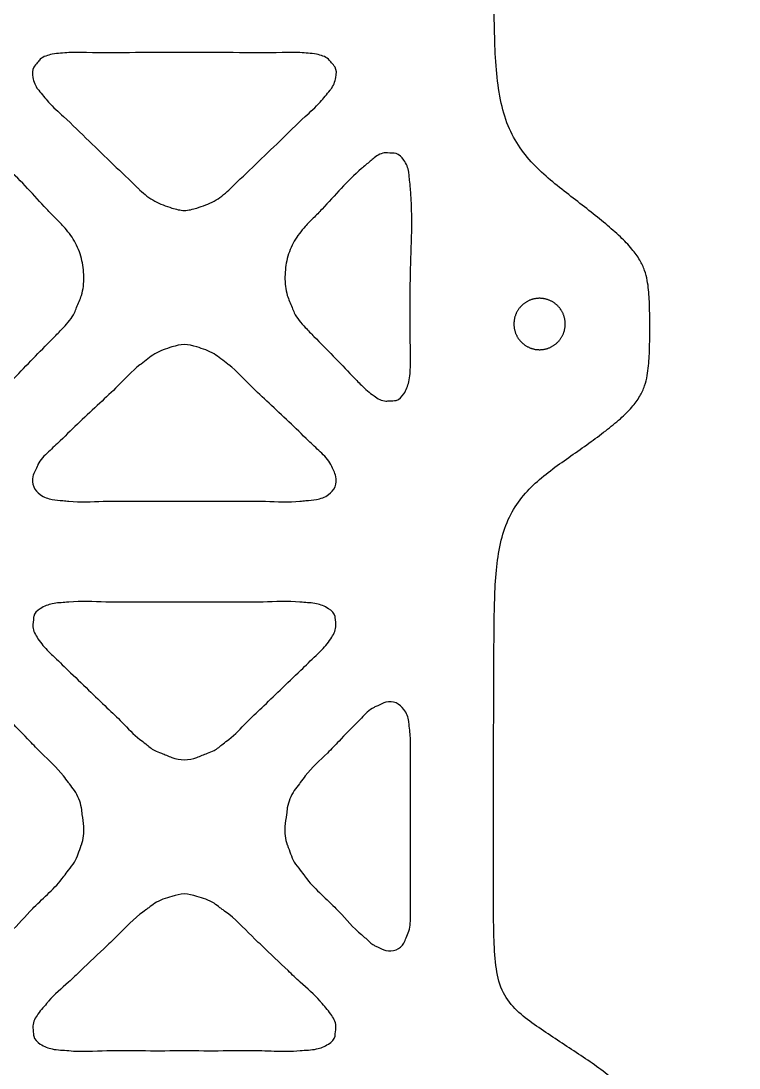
# Model space of a CAD drawing. Header units: millimetres. Extents: x -22 to 22, y -61 to 61.
# Drawn here: x -6.37 to 21.61, y -39.41 to 1.38 of the extents above; entities that cross this region are included whole.
import ezdxf

# ---------------------------------------------------------------- set-up
doc = ezdxf.new("R2010")
doc.units = ezdxf.units.MM
doc.layers.get('0').update_dxf_attribs({"linetype": 'CONTINUOUS'})

msp = doc.modelspace()

# ---------------------------------------------------------------- linework, layer by layer
for points, knots in [([(-12.402, 61.342), (-12.584, 61.345), (-12.857, 61.348), (-13.222, 61.353), (-13.495, 61.357), (-13.768, 61.359), (-14.043, 61.366), (-14.309, 61.358), (-14.828, 61.439), (-14.922, 60.496), (-15.384, 59.834), (-15.754, 59.021), (-16.145, 58.251), (-16.526, 57.476), (-16.883, 56.711), (-17.195, 55.96), (-17.44, 55.227), (-17.596, 54.512), (-17.68, 53.817), (-17.715, 53.137), (-17.725, 52.461), (-17.732, 51.784), (-17.737, 51.101), (-17.741, 50.411), (-17.743, 49.711), (-17.745, 49.002), (-17.747, 48.285), (-17.75, 47.561), (-17.756, 46.833), (-17.763, 46.112), (-17.801, 45.411), (-17.894, 44.752), (-18.075, 44.153), (-18.379, 43.643), (-18.766, 43.216), (-19.201, 42.844), (-19.656, 42.5), (-20.099, 42.16), (-20.513, 41.822), (-20.876, 41.483), (-21.17, 41.139), (-21.372, 40.782), (-21.492, 40.423), (-21.554, 40.064), (-21.583, 39.706), (-21.6, 39.347), (-21.608, 38.987), (-21.611, 38.624), (-21.611, 38.258), (-21.611, 37.89), (-21.608, 37.519), (-21.6, 37.147), (-21.583, 36.773), (-21.554, 36.397), (-21.492, 36.019), (-21.373, 35.64), (-21.172, 35.264), (-20.878, 34.903), (-20.514, 34.548), (-20.099, 34.194), (-19.655, 33.837), (-19.196, 33.473), (-18.755, 33.059), (-18.362, 32.553), (-18.059, 31.914), (-17.88, 31.138), (-17.78, 30.257), (-17.733, 29.297), (-17.711, 28.299), (-17.687, 27.298), (-17.624, 26.33), (-17.479, 25.429), (-17.21, 24.618), (-16.759, 23.945), (-16.184, 23.401), (-15.534, 22.941), (-14.844, 22.522), (-14.145, 22.104), (-13.457, 21.655), (-12.764, 21.111), (-12.259, 20.178), (-12.105, 18.903), (-12.053, 17.41), (-12.039, 15.791), (-12.041, 14.147), (-12.043, 12.514), (-12.044, 10.909), (-12.046, 9.338), (-12.048, 7.808), (-12.05, 6.321), (-12.053, 4.875), (-12.058, 3.467), (-12.067, 2.094), (-12.081, 0.766), (-12.14, -0.496), (-12.287, -1.66), (-12.569, -2.699), (-13.045, -3.573), (-13.656, -4.291), (-14.342, -4.901), (-15.057, -5.454), (-15.752, -5.991), (-16.399, -6.51), (-16.965, -7.004), (-17.421, -7.467), (-17.742, -7.909), (-17.938, -8.326), (-18.041, -8.72), (-18.087, -9.097), (-18.113, -9.464), (-18.127, -9.829), (-18.131, -10.194), (-18.131, -10.56), (-18.131, -10.929), (-18.127, -11.301), (-18.113, -11.676), (-18.086, -12.056), (-18.041, -12.446), (-17.94, -12.849), (-17.745, -13.27), (-17.424, -13.704), (-16.966, -14.145), (-16.4, -14.604), (-15.753, -15.079), (-15.058, -15.567), (-14.344, -16.066), (-13.66, -16.616), (-13.051, -17.262), (-12.572, -18.053), (-12.288, -18.997), (-12.14, -20.045), (-12.081, -21.172), (-12.067, -22.343), (-12.058, -23.532), (-12.053, -24.727), (-12.05, -25.924), (-12.048, -27.123), (-12.046, -28.321), (-12.044, -29.52), (-12.043, -30.719), (-12.041, -31.917), (-12.039, -33.108), (-12.055, -34.275), (-12.105, -35.37), (-12.302, -36.366), (-12.849, -37.121), (-13.542, -37.651), (-14.26, -38.145), (-14.993, -38.621), (-15.713, -39.093), (-16.388, -39.575), (-16.978, -40.08), (-17.449, -40.625), (-17.749, -41.236), (-17.901, -41.891), (-17.958, -42.59), (-17.969, -43.346), (-17.976, -44.172), (-17.979, -45.082), (-17.98, -46.092), (-17.98, -47.217), (-17.98, -48.461), (-17.979, -49.817), (-17.977, -51.267), (-17.971, -52.788), (-17.963, -54.332), (-17.923, -55.823), (-17.822, -57.161), (-17.643, -58.262), (-17.322, -59.085), (-16.867, -59.62), (-16.346, -59.925), (-15.812, -60.113), (-15.282, -60.29), (-14.753, -60.458), (-14.227, -60.62), (-13.704, -60.778), (-13.188, -60.935), (-12.677, -61.082), (-12.173, -61.211), (-11.677, -61.314), (-11.188, -61.381), (-10.705, -61.382), (-10.228, -61.28), (-9.77, -61.033), (-9.356, -60.631), (-8.967, -60.113), (-8.592, -59.501), (-8.227, -58.826), (-7.865, -58.115), (-7.495, -57.4), (-7.117, -56.718), (-6.593, -56.144), (-5.849, -55.909), (-5.063, -55.858), (-4.235, -55.838), (-3.392, -55.838), (-2.545, -55.838), (-1.697, -55.838), (-0.848, -55.838), (0, -55.838), (0.848, -55.838), (1.697, -55.838), (2.545, -55.838), (3.392, -55.838), (4.235, -55.838), (5.063, -55.858), (5.849, -55.909), (6.593, -56.144), (7.117, -56.718), (7.495, -57.4), (7.865, -58.115), (8.227, -58.826), (8.592, -59.501), (8.967, -60.113), (9.356, -60.631), (9.77, -61.033), (10.228, -61.28), (10.705, -61.382), (11.188, -61.381), (11.677, -61.314), (12.173, -61.211), (12.677, -61.082), (13.188, -60.935), (13.704, -60.778), (14.227, -60.62), (14.753, -60.458), (15.282, -60.29), (15.812, -60.113), (16.346, -59.925), (16.867, -59.62), (17.322, -59.085), (17.643, -58.262), (17.822, -57.161), (17.923, -55.823), (17.963, -54.332), (17.971, -52.788), (17.977, -51.267), (17.979, -49.817), (17.98, -48.461), (17.98, -47.217), (17.98, -46.092), (17.979, -45.082), (17.976, -44.172), (17.969, -43.346), (17.958, -42.59), (17.901, -41.891), (17.749, -41.236), (17.449, -40.625), (16.978, -40.08), (16.388, -39.575), (15.713, -39.093), (14.993, -38.621), (14.26, -38.145), (13.542, -37.651), (12.849, -37.121), (12.302, -36.366), (12.105, -35.37), (12.055, -34.275), (12.039, -33.108), (12.041, -31.917), (12.043, -30.719), (12.044, -29.52), (12.046, -28.321), (12.048, -27.123), (12.05, -25.924), (12.053, -24.727), (12.058, -23.532), (12.067, -22.343), (12.081, -21.172), (12.14, -20.045), (12.288, -18.997), (12.572, -18.053), (13.051, -17.262), (13.66, -16.616), (14.344, -16.066), (15.058, -15.567), (15.753, -15.079), (16.4, -14.604), (16.966, -14.145), (17.424, -13.704), (17.745, -13.27), (17.94, -12.849), (18.041, -12.446), (18.086, -12.056), (18.113, -11.676), (18.127, -11.301), (18.131, -10.929), (18.131, -10.56), (18.131, -10.194), (18.127, -9.829), (18.113, -9.464), (18.087, -9.097), (18.041, -8.72), (17.938, -8.326), (17.742, -7.909), (17.421, -7.467), (16.965, -7.004), (16.399, -6.51), (15.752, -5.991), (15.057, -5.454), (14.342, -4.901), (13.656, -4.291), (13.045, -3.573), (12.569, -2.699), (12.287, -1.66), (12.14, -0.496), (12.081, 0.766), (12.067, 2.094), (12.058, 3.467), (12.053, 4.875), (12.05, 6.321), (12.048, 7.808), (12.046, 9.338), (12.044, 10.909), (12.043, 12.514), (12.041, 14.147), (12.039, 15.791), (12.053, 17.41), (12.105, 18.903), (12.259, 20.178), (12.764, 21.111), (13.457, 21.655), (14.145, 22.104), (14.844, 22.522), (15.534, 22.941), (16.184, 23.401), (16.759, 23.945), (17.21, 24.618), (17.479, 25.429), (17.624, 26.33), (17.687, 27.298), (17.711, 28.299), (17.733, 29.297), (17.78, 30.257), (17.88, 31.138), (18.059, 31.914), (18.362, 32.553), (18.755, 33.059), (19.196, 33.473), (19.655, 33.837), (20.099, 34.194), (20.514, 34.548), (20.878, 34.903), (21.172, 35.264), (21.373, 35.64), (21.492, 36.019), (21.554, 36.397), (21.583, 36.773), (21.6, 37.147), (21.608, 37.519), (21.611, 37.89), (21.611, 38.258), (21.611, 38.624), (21.608, 38.987), (21.6, 39.347), (21.583, 39.706), (21.554, 40.064), (21.492, 40.423), (21.372, 40.782), (21.17, 41.139), (20.876, 41.483), (20.513, 41.822), (20.099, 42.16), (19.656, 42.5), (19.201, 42.844), (18.766, 43.216), (18.379, 43.643), (18.075, 44.153), (17.894, 44.752), (17.801, 45.411), (17.763, 46.112), (17.756, 46.833), (17.75, 47.561), (17.747, 48.285), (17.745, 49.002), (17.743, 49.711), (17.741, 50.411), (17.737, 51.101), (17.732, 51.784), (17.725, 52.461), (17.715, 53.137), (17.68, 53.817), (17.596, 54.512), (17.44, 55.227), (17.195, 55.96), (16.883, 56.711), (16.526, 57.476), (16.145, 58.251), (15.754, 59.021), (15.384, 59.834), (14.922, 60.496), (14.828, 61.439), (14.309, 61.358), (14.043, 61.366), (13.768, 61.359), (13.495, 61.357), (13.222, 61.353), (12.857, 61.348), (12.584, 61.345), (12.402, 61.342)], [0, 0, 0, 0, 0.054648, 0.081972, 0.109296, 0.13662, 0.163943, 0.191267, 0.218591, 0.305941, 0.393248, 0.480466, 0.567554, 0.654207, 0.739103, 0.820778, 0.898036, 0.970571, 1.039937, 1.107688, 1.174976, 1.242602, 1.310837, 1.379837, 1.449753, 1.52068, 1.59248, 1.664955, 1.737909, 1.81077, 1.881548, 1.948287, 2.010017, 2.067929, 2.124861, 2.182083, 2.239398, 2.295803, 2.349754, 2.399753, 2.444711, 2.484746, 2.521906, 2.557924, 2.593707, 2.629583, 2.665637, 2.70192, 2.738468, 2.775296, 2.812369, 2.849641, 2.887081, 2.924686, 2.962648, 3.001709, 3.043412, 3.089707, 3.140817, 3.195775, 3.253186, 3.311766, 3.371578, 3.4341, 3.502787, 3.581999, 3.671627, 3.768843, 3.87002, 3.9713, 4.069139, 4.16068, 4.244641, 4.323211, 4.401152, 4.480708, 4.561744, 4.643228, 4.725061, 4.80856, 4.904514, 5.033867, 5.189618, 5.353676, 5.519176, 5.682868, 5.843628, 6.000875, 6.15402, 6.302652, 6.447063, 6.587718, 6.725084, 6.858916, 6.986226, 7.103901, 7.210278, 7.307196, 7.399919, 7.49145, 7.582242, 7.671071, 7.75506, 7.831081, 7.896301, 7.949569, 7.994132, 8.03373, 8.071102, 8.107799, 8.144261, 8.180691, 8.217259, 8.254103, 8.291274, 8.328829, 8.366848, 8.405595, 8.446234, 8.49111, 8.543719, 8.607322, 8.681069, 8.76236, 8.84823, 8.935829, 9.02351, 9.111111, 9.201005, 9.298119, 9.404415, 9.518239, 9.636366, 9.755575, 9.875111, 9.994865, 10.114729, 10.234611, 10.354493, 10.474375, 10.594257, 10.713837, 10.831629, 10.944245, 11.043389, 11.130465, 11.216854, 11.304261, 11.39196, 11.478936, 11.56265, 11.640633, 11.711568, 11.777113, 11.842625, 11.912026, 11.987246, 12.069359, 12.159847, 12.260341, 12.372475, 12.497292, 12.633478, 12.77913, 12.93235, 13.089784, 13.242322, 13.379658, 13.492292, 13.576084, 13.641145, 13.6988, 13.754952, 13.810805, 13.866327, 13.921448, 13.976092, 14.030142, 14.083334, 14.135404, 14.186165, 14.235448, 14.283138, 14.330359, 14.380219, 14.437006, 14.502081, 14.574379, 14.651903, 14.732368, 14.813806, 14.893382, 14.966659, 15.039913, 15.120042, 15.203471, 15.288094, 15.37292, 15.457746, 15.542573, 15.627399, 15.712225, 15.797052, 15.881878, 15.966704, 16.051327, 16.134756, 16.214885, 16.288139, 16.361416, 16.440991, 16.52243, 16.602894, 16.680418, 16.752716, 16.817791, 16.874578, 16.924438, 16.971659, 17.019349, 17.068632, 17.119393, 17.171463, 17.224656, 17.278705, 17.33335, 17.38847, 17.443992, 17.499845, 17.555998, 17.613652, 17.678713, 17.762506, 17.875139, 18.012475, 18.165014, 18.322446, 18.475667, 18.621319, 18.757505, 18.882322, 18.994456, 19.09495, 19.185438, 19.26755, 19.342771, 19.412172, 19.477684, 19.543229, 19.614162, 19.692146, 19.77586, 19.862837, 19.950536, 20.037943, 20.124331, 20.211408, 20.310552, 20.423166, 20.54096, 20.66054, 20.780421, 20.900304, 21.020186, 21.140068, 21.259932, 21.379685, 21.499221, 21.61843, 21.736558, 21.850382, 21.956677, 22.053791, 22.143685, 22.231287, 22.318967, 22.406566, 22.492437, 22.573728, 22.647474, 22.711077, 22.763686, 22.808562, 22.849201, 22.887948, 22.925968, 22.963522, 23.000694, 23.037537, 23.074106, 23.110535, 23.146997, 23.183693, 23.221066, 23.260664, 23.305228, 23.358496, 23.423716, 23.499736, 23.583726, 23.672555, 23.763347, 23.854878, 23.9476, 24.044518, 24.150895, 24.26857, 24.395881, 24.529712, 24.667079, 24.807734, 24.952145, 25.100777, 25.253922, 25.411168, 25.571929, 25.735621, 25.901121, 26.065179, 26.220929, 26.350282, 26.446237, 26.529735, 26.611569, 26.693053, 26.774089, 26.853645, 26.931585, 27.010156, 27.094116, 27.185658, 27.283497, 27.384777, 27.485953, 27.58317, 27.672797, 27.752009, 27.820697, 27.883219, 27.943031, 28.001611, 28.059022, 28.113979, 28.165089, 28.211385, 28.253088, 28.292148, 28.33011, 28.367715, 28.405156, 28.442427, 28.4795, 28.516329, 28.552876, 28.589159, 28.625214, 28.661089, 28.696873, 28.73289, 28.770051, 28.810086, 28.855043, 28.905043, 28.958993, 29.015399, 29.072714, 29.129935, 29.186868, 29.24478, 29.30651, 29.373249, 29.444026, 29.516888, 29.589842, 29.662316, 29.734116, 29.805043, 29.87496, 29.943959, 30.012195, 30.07982, 30.147109, 30.214859, 30.284226, 30.356761, 30.434018, 30.515694, 30.60059, 30.687242, 30.774331, 30.861549, 30.948855, 31.036205, 31.063529, 31.090853, 31.118177, 31.145501, 31.172825, 31.200149, 31.254797, 31.254797, 31.254797, 31.254797]), ([(-5.902, -0.821), (-5.928, -0.683), (-5.936, -0.534), (-5.871, -0.423), (-5.836, -0.361), (-5.778, -0.311), (-5.729, -0.254), (-5.689, -0.208), (-5.655, -0.158), (-5.613, -0.117), (-5.496, -0.001), (-5.319, 0.044), (-5.147, 0.076), (-4.927, 0.116), (-4.717, 0.134), (-4.503, 0.141), (-4.277, 0.149), (-4.046, 0.144), (-3.816, 0.141), (-3.177, 0.133), (-2.541, 0.139), (-1.904, 0.141), (-1.27, 0.143), (-0.635, 0.141), (0, 0.141), (0.635, 0.141), (1.27, 0.143), (1.904, 0.141), (2.541, 0.139), (3.177, 0.133), (3.816, 0.141), (4.046, 0.144), (4.277, 0.149), (4.503, 0.141), (4.717, 0.134), (4.927, 0.116), (5.147, 0.076), (5.319, 0.044), (5.496, -0.001), (5.613, -0.117), (5.655, -0.158), (5.689, -0.208), (5.729, -0.254), (5.778, -0.311), (5.836, -0.361), (5.871, -0.423), (5.936, -0.534), (5.928, -0.683), (5.902, -0.821), (5.87, -0.996), (5.809, -1.155), (5.705, -1.286), (5.695, -1.298), (5.685, -1.309), (5.675, -1.321), (5.546, -1.475), (5.425, -1.635), (5.292, -1.784), (5.111, -1.985), (4.906, -2.164), (4.706, -2.348), (4.367, -2.659), (4.042, -2.983), (3.714, -3.304), (3.089, -3.913), (2.452, -4.512), (1.827, -5.12), (1.796, -5.15), (1.765, -5.181), (1.733, -5.21), (1.559, -5.375), (1.366, -5.524), (1.157, -5.64), (0.946, -5.757), (0.719, -5.839), (0.485, -5.91), (0.326, -5.959), (0.163, -6.003), (0, -6.003), (-0.163, -6.003), (-0.326, -5.959), (-0.485, -5.91), (-0.719, -5.839), (-0.946, -5.757), (-1.157, -5.64), (-1.366, -5.524), (-1.559, -5.375), (-1.733, -5.21), (-1.765, -5.181), (-1.796, -5.15), (-1.827, -5.12), (-2.452, -4.512), (-3.089, -3.913), (-3.714, -3.304), (-4.042, -2.983), (-4.367, -2.659), (-4.706, -2.348), (-4.906, -2.164), (-5.111, -1.985), (-5.292, -1.784), (-5.425, -1.635), (-5.546, -1.475), (-5.675, -1.321), (-5.685, -1.309), (-5.695, -1.298), (-5.705, -1.286), (-5.809, -1.155), (-5.87, -0.996), (-5.902, -0.821)], [0, 0, 0, 0, 0.039998, 0.039998, 0.039998, 0.062014, 0.062014, 0.062014, 0.079995, 0.079995, 0.079995, 0.130461, 0.130461, 0.130461, 0.195169, 0.195169, 0.195169, 0.263844, 0.263844, 0.263844, 0.455066, 0.455066, 0.455066, 0.645487, 0.645487, 0.645487, 0.835908, 0.835908, 0.835908, 1.02713, 1.02713, 1.02713, 1.095805, 1.095805, 1.095805, 1.160514, 1.160514, 1.160514, 1.210979, 1.210979, 1.210979, 1.22896, 1.22896, 1.22896, 1.250976, 1.250976, 1.250976, 1.290974, 1.290974, 1.290974, 1.341438, 1.341438, 1.341438, 1.346048, 1.346048, 1.346048, 1.406148, 1.406148, 1.406148, 1.487416, 1.487416, 1.487416, 1.625216, 1.625216, 1.625216, 1.887113, 1.887113, 1.887113, 1.900133, 1.900133, 1.900133, 1.972055, 1.972055, 1.972055, 2.044442, 2.044442, 2.044442, 2.09382, 2.09382, 2.09382, 2.143198, 2.143198, 2.143198, 2.215586, 2.215586, 2.215586, 2.287508, 2.287508, 2.287508, 2.300527, 2.300527, 2.300527, 2.562425, 2.562425, 2.562425, 2.700224, 2.700224, 2.700224, 2.781493, 2.781493, 2.781493, 2.841593, 2.841593, 2.841593, 2.846203, 2.846203, 2.846203, 2.896666, 2.896666, 2.896666, 2.896666]), ([(-8.808, -5.153), (-8.793, -4.969), (-8.764, -4.756), (-8.733, -4.373), (-8.6, -4.064), (-8.285, -3.738), (-8.004, -3.776), (-7.706, -3.742), (-7.463, -3.892), (-7.179, -4.142), (-6.436, -4.74), (-5.762, -5.548), (-5.033, -6.297), (-4.641, -6.685), (-4.251, -7.186), (-3.98, -7.868), (-3.893, -8.592), (-3.953, -9.255), (-4.169, -9.691), (-4.33, -10.146), (-4.656, -10.513), (-5.436, -11.304), (-6.168, -12.049), (-6.924, -12.854), (-7.332, -13.205), (-7.732, -13.457), (-8.031, -13.409), (-8.307, -13.435), (-8.604, -13.124), (-8.779, -12.641), (-8.811, -12.142), (-8.789, -9.636), (-8.825, -7.335), (-8.808, -5.153)], [0, 0, 0, 0, 0.055309, 0.064663, 0.114965, 0.154673, 0.188011, 0.194383, 0.244683, 0.263856, 0.309345, 0.529211, 0.578357, 0.622884, 0.694805, 0.767194, 0.839846, 0.9125, 0.962453, 0.984887, 1.056811, 1.105537, 1.319763, 1.370349, 1.435012, 1.485312, 1.499948, 1.525022, 1.564731, 1.615033, 1.679696, 1.71257, 2.368101, 2.368101, 2.368101, 2.368101]), ([(3.919, -8.595), (3.922, -8.351), (3.951, -8.109), (4.011, -7.874), (4.07, -7.64), (4.161, -7.412), (4.281, -7.203), (4.4, -6.994), (4.549, -6.803), (4.711, -6.626), (4.811, -6.516), (4.916, -6.412), (5.021, -6.307), (5.136, -6.19), (5.251, -6.073), (5.363, -5.954), (5.868, -5.422), (6.339, -4.857), (6.895, -4.377), (7.01, -4.278), (7.129, -4.182), (7.243, -4.084), (7.292, -4.043), (7.339, -4.001), (7.39, -3.961), (7.525, -3.854), (7.685, -3.755), (7.852, -3.76), (7.873, -3.761), (7.894, -3.763), (7.915, -3.765), (8.027, -3.773), (8.145, -3.757), (8.248, -3.789), (8.37, -3.826), (8.471, -3.931), (8.552, -4.044), (8.653, -4.187), (8.72, -4.344), (8.743, -4.509), (8.747, -4.54), (8.749, -4.571), (8.752, -4.603), (8.759, -4.675), (8.766, -4.748), (8.774, -4.821), (8.786, -4.931), (8.798, -5.042), (8.808, -5.153), (8.908, -6.261), (8.835, -7.376), (8.808, -8.491), (8.782, -9.565), (8.798, -10.637), (8.808, -11.708), (8.809, -11.818), (8.81, -11.927), (8.808, -12.037), (8.804, -12.253), (8.79, -12.471), (8.743, -12.68), (8.706, -12.843), (8.649, -13), (8.552, -13.145), (8.474, -13.26), (8.372, -13.368), (8.248, -13.401), (8.169, -13.422), (8.082, -13.414), (7.997, -13.419), (7.948, -13.422), (7.899, -13.43), (7.852, -13.429), (7.687, -13.428), (7.532, -13.33), (7.39, -13.229), (7.208, -13.098), (7.049, -12.961), (6.895, -12.813), (6.775, -12.696), (6.659, -12.573), (6.543, -12.45), (6.05, -11.929), (5.549, -11.42), (5.05, -10.913), (4.937, -10.798), (4.823, -10.683), (4.711, -10.564), (4.545, -10.388), (4.381, -10.204), (4.281, -9.987), (4.25, -9.919), (4.225, -9.849), (4.197, -9.779), (4.136, -9.624), (4.061, -9.474), (4.011, -9.315), (3.937, -9.086), (3.915, -8.839), (3.919, -8.595)], [0, 0, 0, 0, 0.072653, 0.072653, 0.072653, 0.145041, 0.145041, 0.145041, 0.216962, 0.216962, 0.216962, 0.26149, 0.26149, 0.26149, 0.310636, 0.310636, 0.310636, 0.530501, 0.530501, 0.530501, 0.57599, 0.57599, 0.57599, 0.595164, 0.595164, 0.595164, 0.645463, 0.645463, 0.645463, 0.651835, 0.651835, 0.651835, 0.685173, 0.685173, 0.685173, 0.724882, 0.724882, 0.724882, 0.775183, 0.775183, 0.775183, 0.784538, 0.784538, 0.784538, 0.80648, 0.80648, 0.80648, 0.839846, 0.839846, 0.839846, 1.173638, 1.173638, 1.173638, 1.495378, 1.495378, 1.495378, 1.528251, 1.528251, 1.528251, 1.592914, 1.592914, 1.592914, 1.643216, 1.643216, 1.643216, 1.682925, 1.682925, 1.682925, 1.707999, 1.707999, 1.707999, 1.722635, 1.722635, 1.722635, 1.772935, 1.772935, 1.772935, 1.837598, 1.837598, 1.837598, 1.888184, 1.888184, 1.888184, 2.10241, 2.10241, 2.10241, 2.151136, 2.151136, 2.151136, 2.22306, 2.22306, 2.22306, 2.245493, 2.245493, 2.245493, 2.295447, 2.295447, 2.295447, 2.368101, 2.368101, 2.368101, 2.368101]), ([(12.839, -10.407), (12.839, -10.39), (12.84, -10.374), (12.841, -10.358), (12.842, -10.348), (12.843, -10.338), (12.844, -10.329), (12.844, -10.322), (12.845, -10.315), (12.846, -10.309), (12.848, -10.292), (12.85, -10.276), (12.853, -10.26), (12.855, -10.244), (12.858, -10.228), (12.862, -10.212), (12.866, -10.196), (12.869, -10.18), (12.874, -10.164), (12.878, -10.148), (12.883, -10.133), (12.888, -10.117), (12.893, -10.102), (12.898, -10.086), (12.904, -10.071), (12.91, -10.056), (12.916, -10.04), (12.923, -10.025), (12.929, -10.011), (12.936, -9.996), (12.944, -9.981), (12.951, -9.966), (12.959, -9.952), (12.967, -9.938), (12.975, -9.923), (12.983, -9.909), (12.992, -9.895), (13, -9.882), (13.009, -9.868), (13.019, -9.855), (13.028, -9.841), (13.038, -9.828), (13.048, -9.815), (13.058, -9.802), (13.068, -9.789), (13.079, -9.777), (13.09, -9.764), (13.1, -9.752), (13.112, -9.74), (13.123, -9.728), (13.135, -9.717), (13.146, -9.706), (13.158, -9.694), (13.17, -9.683), (13.183, -9.672), (13.195, -9.662), (13.208, -9.651), (13.22, -9.641), (13.233, -9.631), (13.246, -9.621), (13.26, -9.612), (13.273, -9.602), (13.287, -9.593), (13.3, -9.584), (13.314, -9.575), (13.328, -9.567), (13.342, -9.559), (13.357, -9.551), (13.371, -9.543), (13.386, -9.536), (13.4, -9.528), (13.415, -9.521), (13.43, -9.514), (13.445, -9.508), (13.46, -9.501), (13.475, -9.495), (13.491, -9.49), (13.506, -9.484), (13.521, -9.479), (13.537, -9.474), (13.553, -9.469), (13.568, -9.464), (13.584, -9.46), (13.6, -9.456), (13.616, -9.452), (13.632, -9.449), (13.648, -9.445), (13.664, -9.442), (13.68, -9.44), (13.696, -9.437), (13.713, -9.435), (13.729, -9.433), (13.745, -9.431), (13.761, -9.43), (13.778, -9.429), (13.794, -9.428), (13.81, -9.427), (13.827, -9.427), (13.843, -9.427), (13.86, -9.427), (13.876, -9.428), (13.892, -9.428), (13.909, -9.429), (13.925, -9.431), (13.941, -9.432), (13.957, -9.434), (13.961, -9.435), (13.965, -9.435), (13.969, -9.436), (13.981, -9.438), (13.994, -9.439), (14.006, -9.441), (14.022, -9.444), (14.038, -9.447), (14.054, -9.451), (14.07, -9.454), (14.086, -9.458), (14.102, -9.462), (14.118, -9.467), (14.133, -9.471), (14.149, -9.476), (14.165, -9.481), (14.18, -9.487), (14.195, -9.493), (14.211, -9.499), (14.226, -9.505), (14.241, -9.511), (14.256, -9.518), (14.271, -9.525), (14.285, -9.532), (14.3, -9.539), (14.314, -9.547), (14.329, -9.555), (14.343, -9.563), (14.357, -9.572), (14.371, -9.58), (14.385, -9.589), (14.398, -9.598), (14.412, -9.607), (14.425, -9.617), (14.438, -9.626), (14.451, -9.636), (14.464, -9.646), (14.477, -9.657), (14.489, -9.667), (14.502, -9.678), (14.514, -9.689), (14.526, -9.7), (14.538, -9.712), (14.549, -9.723), (14.561, -9.735), (14.572, -9.747), (14.583, -9.759), (14.594, -9.771), (14.605, -9.783), (14.615, -9.796), (14.625, -9.809), (14.635, -9.822), (14.645, -9.835), (14.654, -9.848), (14.658, -9.854), (14.662, -9.859), (14.665, -9.864), (14.668, -9.868), (14.67, -9.871), (14.672, -9.874), (14.675, -9.879), (14.679, -9.884), (14.682, -9.889), (14.691, -9.903), (14.699, -9.917), (14.707, -9.931), (14.715, -9.945), (14.723, -9.96), (14.731, -9.974), (14.738, -9.989), (14.745, -10.004), (14.752, -10.019), (14.758, -10.033), (14.765, -10.049), (14.771, -10.064), (14.777, -10.079), (14.782, -10.094), (14.787, -10.11), (14.793, -10.125), (14.797, -10.141), (14.802, -10.157), (14.806, -10.173), (14.81, -10.189), (14.814, -10.204), (14.818, -10.22), (14.821, -10.236), (14.824, -10.253), (14.827, -10.269), (14.829, -10.285), (14.831, -10.301), (14.833, -10.317), (14.835, -10.334), (14.836, -10.35), (14.837, -10.366), (14.838, -10.383), (14.839, -10.399), (14.839, -10.415), (14.839, -10.432), (14.839, -10.448), (14.839, -10.464), (14.838, -10.481), (14.837, -10.497), (14.836, -10.513), (14.834, -10.53), (14.832, -10.546), (14.83, -10.562), (14.828, -10.578), (14.825, -10.595), (14.822, -10.611), (14.819, -10.627), (14.816, -10.643), (14.812, -10.659), (14.808, -10.675), (14.804, -10.69), (14.8, -10.706), (14.795, -10.722), (14.79, -10.738), (14.785, -10.753), (14.779, -10.769), (14.773, -10.784), (14.768, -10.799), (14.761, -10.814), (14.755, -10.829), (14.748, -10.844), (14.741, -10.859), (14.734, -10.874), (14.727, -10.888), (14.719, -10.903), (14.711, -10.917), (14.703, -10.931), (14.695, -10.945), (14.686, -10.959), (14.677, -10.973), (14.668, -10.987), (14.659, -11), (14.65, -11.014), (14.64, -11.027), (14.63, -11.04), (14.62, -11.053), (14.609, -11.065), (14.599, -11.078), (14.588, -11.09), (14.577, -11.102), (14.566, -11.114), (14.555, -11.126), (14.543, -11.138), (14.531, -11.149), (14.52, -11.161), (14.507, -11.172), (14.495, -11.182), (14.483, -11.193), (14.47, -11.203), (14.457, -11.214), (14.444, -11.224), (14.431, -11.234), (14.418, -11.243), (14.404, -11.252), (14.391, -11.262), (14.377, -11.27), (14.363, -11.279), (14.349, -11.288), (14.335, -11.296), (14.321, -11.304), (14.307, -11.312), (14.292, -11.319), (14.277, -11.327), (14.263, -11.334), (14.248, -11.34), (14.233, -11.347), (14.218, -11.353), (14.202, -11.359), (14.187, -11.365), (14.172, -11.371), (14.156, -11.376), (14.141, -11.381), (14.125, -11.386), (14.109, -11.39), (14.094, -11.395), (14.078, -11.399), (14.062, -11.403), (14.046, -11.406), (14.03, -11.409), (14.014, -11.412), (13.997, -11.415), (13.981, -11.418), (13.965, -11.42), (13.949, -11.422), (13.933, -11.423), (13.916, -11.425), (13.9, -11.426), (13.884, -11.427), (13.867, -11.427), (13.851, -11.428), (13.834, -11.428), (13.818, -11.427), (13.802, -11.427), (13.785, -11.427), (13.769, -11.425), (13.756, -11.424), (13.742, -11.423), (13.729, -11.421), (13.71, -11.42), (13.691, -11.417), (13.672, -11.414), (13.655, -11.411), (13.639, -11.408), (13.623, -11.404), (13.607, -11.401), (13.592, -11.397), (13.576, -11.392), (13.56, -11.388), (13.544, -11.383), (13.529, -11.378), (13.513, -11.373), (13.498, -11.368), (13.482, -11.362), (13.467, -11.356), (13.452, -11.35), (13.437, -11.343), (13.422, -11.337), (13.407, -11.33), (13.392, -11.323), (13.378, -11.315), (13.363, -11.308), (13.349, -11.3), (13.335, -11.292), (13.321, -11.283), (13.307, -11.275), (13.293, -11.266), (13.279, -11.257), (13.266, -11.247), (13.253, -11.238), (13.239, -11.228), (13.226, -11.218), (13.213, -11.208), (13.201, -11.198), (13.188, -11.187), (13.176, -11.177), (13.164, -11.166), (13.152, -11.154), (13.14, -11.143), (13.128, -11.132), (13.117, -11.12), (13.106, -11.108), (13.095, -11.096), (13.084, -11.084), (13.073, -11.071), (13.063, -11.059), (13.053, -11.046), (13.042, -11.033), (13.033, -11.02), (13.023, -11.006), (13.014, -10.993), (13.005, -10.98), (12.996, -10.966), (12.987, -10.952), (12.978, -10.938), (12.97, -10.924), (12.962, -10.91), (12.954, -10.895), (12.947, -10.881), (12.94, -10.866), (12.933, -10.851), (12.926, -10.836), (12.919, -10.821), (12.913, -10.806), (12.907, -10.791), (12.901, -10.776), (12.895, -10.76), (12.89, -10.745), (12.885, -10.729), (12.88, -10.714), (12.876, -10.698), (12.871, -10.682), (12.867, -10.666), (12.864, -10.65), (12.86, -10.634), (12.857, -10.618), (12.854, -10.602), (12.851, -10.586), (12.848, -10.57), (12.847, -10.554), (12.846, -10.55), (12.846, -10.546), (12.845, -10.542), (12.844, -10.53), (12.843, -10.517), (12.842, -10.505), (12.84, -10.488), (12.839, -10.472), (12.839, -10.456), (12.839, -10.439), (12.838, -10.423), (12.839, -10.407)], [0, 0, 0, 0, 0.0049091, 0.0049091, 0.0049091, 0.007825, 0.007825, 0.007825, 0.0098192, 0.0098192, 0.0098192, 0.0147287, 0.0147287, 0.0147287, 0.0196382, 0.0196382, 0.0196382, 0.0245484, 0.0245484, 0.0245484, 0.0294579, 0.0294579, 0.0294579, 0.0343674, 0.0343674, 0.0343674, 0.0392773, 0.0392773, 0.0392773, 0.0441878, 0.0441878, 0.0441878, 0.049097, 0.049097, 0.049097, 0.0540071, 0.0540071, 0.0540071, 0.0589166, 0.0589166, 0.0589166, 0.0638261, 0.0638261, 0.0638261, 0.0687369, 0.0687369, 0.0687369, 0.0736458, 0.0736458, 0.0736458, 0.0785557, 0.0785557, 0.0785557, 0.0834654, 0.0834654, 0.0834654, 0.0883755, 0.0883755, 0.0883755, 0.0932852, 0.0932852, 0.0932852, 0.098195, 0.098195, 0.098195, 0.1031048, 0.1031048, 0.1031048, 0.1080147, 0.1080147, 0.1080147, 0.1129243, 0.1129243, 0.1129243, 0.1178342, 0.1178342, 0.1178342, 0.1227441, 0.1227441, 0.1227441, 0.1276538, 0.1276538, 0.1276538, 0.1325636, 0.1325636, 0.1325636, 0.1374733, 0.1374733, 0.1374733, 0.142383, 0.142383, 0.142383, 0.1472929, 0.1472929, 0.1472929, 0.1522026, 0.1522026, 0.1522026, 0.1571125, 0.1571125, 0.1571125, 0.1620222, 0.1620222, 0.1620222, 0.1669319, 0.1669319, 0.1669319, 0.1680569, 0.1680569, 0.1680569, 0.1718418, 0.1718418, 0.1718418, 0.1767516, 0.1767516, 0.1767516, 0.1816613, 0.1816613, 0.1816613, 0.1865711, 0.1865711, 0.1865711, 0.1914809, 0.1914809, 0.1914809, 0.1963908, 0.1963908, 0.1963908, 0.2013004, 0.2013004, 0.2013004, 0.2062104, 0.2062104, 0.2062104, 0.2111203, 0.2111203, 0.2111203, 0.2160302, 0.2160302, 0.2160302, 0.2209399, 0.2209399, 0.2209399, 0.2258497, 0.2258497, 0.2258497, 0.2307591, 0.2307591, 0.2307591, 0.2356694, 0.2356694, 0.2356694, 0.2405787, 0.2405787, 0.2405787, 0.2454884, 0.2454884, 0.2454884, 0.2503987, 0.2503987, 0.2503987, 0.2523334, 0.2523334, 0.2523334, 0.2535441, 0.2535441, 0.2535441, 0.2553078, 0.2553078, 0.2553078, 0.2602176, 0.2602176, 0.2602176, 0.2651275, 0.2651275, 0.2651275, 0.270038, 0.270038, 0.270038, 0.2749476, 0.2749476, 0.2749476, 0.2798568, 0.2798568, 0.2798568, 0.2847666, 0.2847666, 0.2847666, 0.2896761, 0.2896761, 0.2896761, 0.2945866, 0.2945866, 0.2945866, 0.2994957, 0.2994957, 0.2994957, 0.3044063, 0.3044063, 0.3044063, 0.3093157, 0.3093157, 0.3093157, 0.3142253, 0.3142253, 0.3142253, 0.3191353, 0.3191353, 0.3191353, 0.3240445, 0.3240445, 0.3240445, 0.3289548, 0.3289548, 0.3289548, 0.3338644, 0.3338644, 0.3338644, 0.3387745, 0.3387745, 0.3387745, 0.343684, 0.343684, 0.343684, 0.3485937, 0.3485937, 0.3485937, 0.3535035, 0.3535035, 0.3535035, 0.3584133, 0.3584133, 0.3584133, 0.3633232, 0.3633232, 0.3633232, 0.3682332, 0.3682332, 0.3682332, 0.3731427, 0.3731427, 0.3731427, 0.3780523, 0.3780523, 0.3780523, 0.382962, 0.382962, 0.382962, 0.387872, 0.387872, 0.387872, 0.3927817, 0.3927817, 0.3927817, 0.3976915, 0.3976915, 0.3976915, 0.4026012, 0.4026012, 0.4026012, 0.4075112, 0.4075112, 0.4075112, 0.4124207, 0.4124207, 0.4124207, 0.4173309, 0.4173309, 0.4173309, 0.4222403, 0.4222403, 0.4222403, 0.4271503, 0.4271503, 0.4271503, 0.4320599, 0.4320599, 0.4320599, 0.4369698, 0.4369698, 0.4369698, 0.4418795, 0.4418795, 0.4418795, 0.4467895, 0.4467895, 0.4467895, 0.4516991, 0.4516991, 0.4516991, 0.4566089, 0.4566089, 0.4566089, 0.4615186, 0.4615186, 0.4615186, 0.4664285, 0.4664285, 0.4664285, 0.4713384, 0.4713384, 0.4713384, 0.4762483, 0.4762483, 0.4762483, 0.4802584, 0.4802584, 0.4802584, 0.4860677, 0.4860677, 0.4860677, 0.4909772, 0.4909772, 0.4909772, 0.4958872, 0.4958872, 0.4958872, 0.500797, 0.500797, 0.500797, 0.5057066, 0.5057066, 0.5057066, 0.5106163, 0.5106163, 0.5106163, 0.5155262, 0.5155262, 0.5155262, 0.5204357, 0.5204357, 0.5204357, 0.5253458, 0.5253458, 0.5253458, 0.5302557, 0.5302557, 0.5302557, 0.5351654, 0.5351654, 0.5351654, 0.5400752, 0.5400752, 0.5400752, 0.5449851, 0.5449851, 0.5449851, 0.5498949, 0.5498949, 0.5498949, 0.5548048, 0.5548048, 0.5548048, 0.5597147, 0.5597147, 0.5597147, 0.5646241, 0.5646241, 0.5646241, 0.569534, 0.569534, 0.569534, 0.574443, 0.574443, 0.574443, 0.579353, 0.579353, 0.579353, 0.5842633, 0.5842633, 0.5842633, 0.5891731, 0.5891731, 0.5891731, 0.5940823, 0.5940823, 0.5940823, 0.5989921, 0.5989921, 0.5989921, 0.6039029, 0.6039029, 0.6039029, 0.6088121, 0.6088121, 0.6088121, 0.6137219, 0.6137219, 0.6137219, 0.6148914, 0.6148914, 0.6148914, 0.6186316, 0.6186316, 0.6186316, 0.6235412, 0.6235412, 0.6235412, 0.6284516, 0.6284516, 0.6284516, 0.6284516]), ([(-5.902, -16.368), (-5.867, -16.212), (-5.777, -16.074), (-5.714, -15.927), (-5.711, -15.919), (-5.708, -15.912), (-5.705, -15.904), (-5.619, -15.706), (-5.452, -15.555), (-5.292, -15.406), (-5.136, -15.261), (-4.987, -15.117), (-4.837, -14.973), (-4.33, -14.486), (-3.817, -13.993), (-3.298, -13.51), (-3.061, -13.289), (-2.823, -13.071), (-2.595, -12.841), (-2.315, -12.559), (-2.05, -12.26), (-1.733, -12.022), (-1.718, -12.011), (-1.703, -11.999), (-1.688, -11.988), (-1.511, -11.856), (-1.345, -11.705), (-1.157, -11.592), (-0.951, -11.469), (-0.72, -11.392), (-0.485, -11.322), (-0.325, -11.274), (-0.162, -11.23), (0, -11.23), (0.162, -11.23), (0.325, -11.274), (0.485, -11.322), (0.72, -11.392), (0.951, -11.469), (1.157, -11.592), (1.345, -11.705), (1.511, -11.856), (1.688, -11.988), (1.703, -11.999), (1.718, -12.011), (1.733, -12.022), (2.05, -12.26), (2.315, -12.559), (2.595, -12.841), (2.823, -13.071), (3.061, -13.289), (3.298, -13.51), (3.817, -13.993), (4.33, -14.486), (4.837, -14.973), (4.987, -15.117), (5.136, -15.261), (5.292, -15.406), (5.452, -15.555), (5.619, -15.706), (5.705, -15.904), (5.708, -15.912), (5.711, -15.919), (5.714, -15.927), (5.777, -16.074), (5.867, -16.212), (5.902, -16.368), (5.932, -16.499), (5.923, -16.643), (5.871, -16.767), (5.819, -16.891), (5.724, -16.994), (5.613, -17.073), (5.475, -17.173), (5.313, -17.234), (5.147, -17.265), (5.009, -17.291), (4.869, -17.295), (4.73, -17.308), (4.655, -17.315), (4.579, -17.324), (4.503, -17.331), (4.06, -17.373), (3.613, -17.343), (3.166, -17.331), (2.639, -17.317), (2.113, -17.327), (1.587, -17.331), (1.058, -17.334), (0.529, -17.331), (0, -17.331), (-0.529, -17.331), (-1.058, -17.334), (-1.587, -17.331), (-2.113, -17.327), (-2.639, -17.317), (-3.166, -17.331), (-3.613, -17.343), (-4.06, -17.373), (-4.503, -17.331), (-4.579, -17.324), (-4.655, -17.315), (-4.73, -17.308), (-4.869, -17.295), (-5.009, -17.291), (-5.147, -17.265), (-5.313, -17.234), (-5.475, -17.173), (-5.613, -17.073), (-5.724, -16.994), (-5.819, -16.891), (-5.871, -16.767), (-5.923, -16.643), (-5.932, -16.499), (-5.902, -16.368)], [0, 0, 0, 0, 0.047937, 0.047937, 0.047937, 0.050467, 0.050467, 0.050467, 0.115174, 0.115174, 0.115174, 0.177912, 0.177912, 0.177912, 0.390233, 0.390233, 0.390233, 0.48733, 0.48733, 0.48733, 0.606213, 0.606213, 0.606213, 0.611835, 0.611835, 0.611835, 0.678136, 0.678136, 0.678136, 0.750524, 0.750524, 0.750524, 0.799902, 0.799902, 0.799902, 0.849279, 0.849279, 0.849279, 0.921667, 0.921667, 0.921667, 0.987968, 0.987968, 0.987968, 0.99359, 0.99359, 0.99359, 1.112475, 1.112475, 1.112475, 1.209571, 1.209571, 1.209571, 1.421891, 1.421891, 1.421891, 1.484629, 1.484629, 1.484629, 1.549337, 1.549337, 1.549337, 1.551867, 1.551867, 1.551867, 1.599803, 1.599803, 1.599803, 1.639798, 1.639798, 1.639798, 1.679795, 1.679795, 1.679795, 1.73026, 1.73026, 1.73026, 1.772132, 1.772132, 1.772132, 1.794969, 1.794969, 1.794969, 1.928672, 1.928672, 1.928672, 2.086552, 2.086552, 2.086552, 2.245287, 2.245287, 2.245287, 2.404022, 2.404022, 2.404022, 2.561902, 2.561902, 2.561902, 2.695605, 2.695605, 2.695605, 2.718442, 2.718442, 2.718442, 2.760314, 2.760314, 2.760314, 2.810779, 2.810779, 2.810779, 2.850776, 2.850776, 2.850776, 2.890771, 2.890771, 2.890771, 2.890771]), ([(-5.902, -22.22), (-5.911, -22.102), (-5.882, -21.981), (-5.874, -21.86), (-5.873, -21.847), (-5.873, -21.834), (-5.871, -21.821), (-5.855, -21.69), (-5.734, -21.592), (-5.613, -21.515), (-5.461, -21.418), (-5.309, -21.356), (-5.147, -21.323), (-4.967, -21.285), (-4.775, -21.284), (-4.588, -21.266), (-4.56, -21.263), (-4.532, -21.26), (-4.503, -21.257), (-4.026, -21.21), (-3.544, -21.244), (-3.064, -21.257), (-2.553, -21.271), (-2.043, -21.261), (-1.533, -21.257), (-1.022, -21.254), (-0.511, -21.257), (0, -21.257), (0.511, -21.257), (1.022, -21.254), (1.533, -21.257), (2.043, -21.261), (2.553, -21.271), (3.064, -21.257), (3.544, -21.244), (4.026, -21.21), (4.503, -21.257), (4.532, -21.26), (4.56, -21.263), (4.588, -21.266), (4.775, -21.284), (4.967, -21.285), (5.147, -21.323), (5.309, -21.356), (5.461, -21.418), (5.613, -21.515), (5.734, -21.592), (5.855, -21.69), (5.871, -21.821), (5.873, -21.834), (5.873, -21.847), (5.874, -21.86), (5.882, -21.981), (5.911, -22.102), (5.902, -22.22), (5.889, -22.384), (5.801, -22.541), (5.705, -22.684), (5.581, -22.868), (5.444, -23.031), (5.292, -23.182), (5.239, -23.235), (5.185, -23.286), (5.13, -23.338), (4.93, -23.528), (4.733, -23.72), (4.535, -23.911), (4.267, -24.17), (3.997, -24.428), (3.729, -24.687), (3.491, -24.917), (3.255, -25.147), (3.015, -25.374), (2.817, -25.562), (2.617, -25.747), (2.426, -25.942), (2.2, -26.171), (1.986, -26.414), (1.733, -26.609), (1.659, -26.666), (1.581, -26.719), (1.506, -26.778), (1.391, -26.868), (1.284, -26.971), (1.157, -27.039), (1.075, -27.082), (0.984, -27.11), (0.897, -27.143), (0.758, -27.195), (0.625, -27.259), (0.485, -27.309), (0.329, -27.364), (0.165, -27.401), (0, -27.401), (-0.165, -27.401), (-0.329, -27.364), (-0.485, -27.309), (-0.625, -27.259), (-0.758, -27.195), (-0.897, -27.143), (-0.984, -27.11), (-1.075, -27.082), (-1.157, -27.039), (-1.284, -26.971), (-1.391, -26.868), (-1.506, -26.778), (-1.581, -26.719), (-1.659, -26.666), (-1.733, -26.609), (-1.986, -26.414), (-2.2, -26.171), (-2.426, -25.942), (-2.617, -25.747), (-2.817, -25.562), (-3.015, -25.374), (-3.255, -25.147), (-3.491, -24.917), (-3.729, -24.687), (-3.997, -24.428), (-4.267, -24.17), (-4.535, -23.911), (-4.733, -23.72), (-4.93, -23.528), (-5.13, -23.338), (-5.185, -23.286), (-5.239, -23.235), (-5.292, -23.182), (-5.444, -23.031), (-5.581, -22.868), (-5.705, -22.684), (-5.801, -22.541), (-5.889, -22.384), (-5.902, -22.22)], [0, 0, 0, 0, 0.036066, 0.036066, 0.036066, 0.039998, 0.039998, 0.039998, 0.079995, 0.079995, 0.079995, 0.130461, 0.130461, 0.130461, 0.186603, 0.186603, 0.186603, 0.195169, 0.195169, 0.195169, 0.33912, 0.33912, 0.33912, 0.492159, 0.492159, 0.492159, 0.645487, 0.645487, 0.645487, 0.798815, 0.798815, 0.798815, 0.951854, 0.951854, 0.951854, 1.095805, 1.095805, 1.095805, 1.104372, 1.104372, 1.104372, 1.160514, 1.160514, 1.160514, 1.210979, 1.210979, 1.210979, 1.250976, 1.250976, 1.250976, 1.25491, 1.25491, 1.25491, 1.290974, 1.290974, 1.290974, 1.341438, 1.341438, 1.341438, 1.406148, 1.406148, 1.406148, 1.428535, 1.428535, 1.428535, 1.511188, 1.511188, 1.511188, 1.623097, 1.623097, 1.623097, 1.722178, 1.722178, 1.722178, 1.80404, 1.80404, 1.80404, 1.900133, 1.900133, 1.900133, 1.928461, 1.928461, 1.928461, 1.972055, 1.972055, 1.972055, 2.000088, 2.000088, 2.000088, 2.044443, 2.044443, 2.044443, 2.09382, 2.09382, 2.09382, 2.143198, 2.143198, 2.143198, 2.187554, 2.187554, 2.187554, 2.215586, 2.215586, 2.215586, 2.25918, 2.25918, 2.25918, 2.287508, 2.287508, 2.287508, 2.383601, 2.383601, 2.383601, 2.465463, 2.465463, 2.465463, 2.564544, 2.564544, 2.564544, 2.676453, 2.676453, 2.676453, 2.759107, 2.759107, 2.759107, 2.781493, 2.781493, 2.781493, 2.846203, 2.846203, 2.846203, 2.896666, 2.896666, 2.896666, 2.896666]), ([(-8.808, -26.551), (-8.796, -26.344), (-8.765, -26.138), (-8.745, -25.931), (-8.744, -25.923), (-8.743, -25.915), (-8.743, -25.908), (-8.724, -25.741), (-8.654, -25.58), (-8.552, -25.442), (-8.471, -25.334), (-8.37, -25.239), (-8.248, -25.187), (-8.125, -25.135), (-7.98, -25.125), (-7.852, -25.158), (-7.74, -25.187), (-7.641, -25.249), (-7.536, -25.296), (-7.487, -25.317), (-7.438, -25.336), (-7.39, -25.359), (-7.198, -25.453), (-7.046, -25.619), (-6.895, -25.775), (-6.843, -25.829), (-6.792, -25.882), (-6.74, -25.935), (-6.502, -26.179), (-6.262, -26.424), (-6.025, -26.671), (-5.875, -26.828), (-5.726, -26.985), (-5.572, -27.138), (-5.279, -27.428), (-4.965, -27.701), (-4.711, -28.024), (-4.644, -28.109), (-4.581, -28.197), (-4.517, -28.284), (-4.505, -28.3), (-4.493, -28.317), (-4.48, -28.333), (-4.413, -28.422), (-4.343, -28.508), (-4.281, -28.601), (-4.146, -28.802), (-4.052, -29.034), (-4.011, -29.272), (-3.996, -29.358), (-3.988, -29.444), (-3.978, -29.53), (-3.959, -29.684), (-3.93, -29.837), (-3.919, -29.993), (-3.9, -30.236), (-3.921, -30.489), (-4.011, -30.714), (-4.013, -30.72), (-4.015, -30.725), (-4.018, -30.731), (-4.105, -30.949), (-4.161, -31.185), (-4.281, -31.385), (-4.348, -31.497), (-4.436, -31.598), (-4.517, -31.702), (-4.577, -31.779), (-4.634, -31.858), (-4.692, -31.937), (-4.698, -31.945), (-4.704, -31.954), (-4.711, -31.962), (-5.041, -32.402), (-5.471, -32.756), (-5.86, -33.145), (-5.915, -33.2), (-5.969, -33.256), (-6.022, -33.312), (-6.309, -33.616), (-6.576, -33.944), (-6.895, -34.211), (-6.952, -34.259), (-7.01, -34.304), (-7.066, -34.354), (-7.171, -34.45), (-7.266, -34.563), (-7.39, -34.627), (-7.432, -34.649), (-7.478, -34.665), (-7.522, -34.685), (-7.633, -34.732), (-7.736, -34.798), (-7.852, -34.828), (-7.979, -34.861), (-8.121, -34.85), (-8.248, -34.799), (-8.375, -34.749), (-8.487, -34.659), (-8.552, -34.544), (-8.587, -34.48), (-8.609, -34.408), (-8.635, -34.339), (-8.67, -34.251), (-8.713, -34.167), (-8.743, -34.078), (-8.811, -33.876), (-8.808, -33.652), (-8.808, -33.435), (-8.807, -33.333), (-8.808, -33.232), (-8.808, -33.131), (-8.808, -32.731), (-8.808, -32.328), (-8.808, -31.926), (-8.808, -31.525), (-8.808, -31.125), (-8.808, -30.724), (-8.808, -30.324), (-8.807, -29.925), (-8.808, -29.525), (-8.808, -29.125), (-8.81, -28.726), (-8.808, -28.327), (-8.806, -27.928), (-8.8, -27.53), (-8.808, -27.131), (-8.811, -26.937), (-8.818, -26.744), (-8.808, -26.551)], [0, 0, 0, 0, 0.062347, 0.062347, 0.062347, 0.064663, 0.064663, 0.064663, 0.114965, 0.114965, 0.114965, 0.154673, 0.154673, 0.154673, 0.194383, 0.194383, 0.194383, 0.228811, 0.228811, 0.228811, 0.244683, 0.244683, 0.244683, 0.309345, 0.309345, 0.309345, 0.331604, 0.331604, 0.331604, 0.434281, 0.434281, 0.434281, 0.499299, 0.499299, 0.499299, 0.622884, 0.622884, 0.622884, 0.655228, 0.655228, 0.655228, 0.66141, 0.66141, 0.66141, 0.694805, 0.694805, 0.694805, 0.767194, 0.767194, 0.767194, 0.793162, 0.793162, 0.793162, 0.839846, 0.839846, 0.839846, 0.9125, 0.9125, 0.9125, 0.91437, 0.91437, 0.91437, 0.984887, 0.984887, 0.984887, 1.024352, 1.024352, 1.024352, 1.053686, 1.053686, 1.053686, 1.056811, 1.056811, 1.056811, 1.221784, 1.221784, 1.221784, 1.245048, 1.245048, 1.245048, 1.370349, 1.370349, 1.370349, 1.392618, 1.392618, 1.392618, 1.435012, 1.435012, 1.435012, 1.449431, 1.449431, 1.449431, 1.485312, 1.485312, 1.485312, 1.525022, 1.525022, 1.525022, 1.564731, 1.564731, 1.564731, 1.586831, 1.586831, 1.586831, 1.615033, 1.615033, 1.615033, 1.679696, 1.679696, 1.679696, 1.710085, 1.710085, 1.710085, 1.830577, 1.830577, 1.830577, 1.95079, 1.95079, 1.95079, 2.070747, 2.070747, 2.070747, 2.190507, 2.190507, 2.190507, 2.31013, 2.31013, 2.31013, 2.368101, 2.368101, 2.368101, 2.368101]), ([(3.919, -29.993), (3.93, -29.837), (3.959, -29.684), (3.978, -29.53), (3.988, -29.444), (3.996, -29.358), (4.011, -29.272), (4.052, -29.034), (4.146, -28.802), (4.281, -28.601), (4.343, -28.508), (4.413, -28.422), (4.48, -28.333), (4.493, -28.317), (4.505, -28.3), (4.517, -28.284), (4.581, -28.197), (4.644, -28.109), (4.711, -28.024), (4.965, -27.701), (5.279, -27.428), (5.572, -27.138), (5.726, -26.985), (5.875, -26.828), (6.025, -26.671), (6.262, -26.424), (6.502, -26.179), (6.74, -25.935), (6.792, -25.882), (6.843, -25.829), (6.895, -25.775), (7.046, -25.619), (7.198, -25.453), (7.39, -25.359), (7.438, -25.336), (7.487, -25.317), (7.536, -25.296), (7.641, -25.249), (7.74, -25.187), (7.852, -25.158), (7.98, -25.125), (8.125, -25.135), (8.248, -25.187), (8.37, -25.239), (8.471, -25.334), (8.552, -25.442), (8.654, -25.58), (8.724, -25.741), (8.743, -25.908), (8.743, -25.915), (8.744, -25.923), (8.745, -25.931), (8.765, -26.138), (8.796, -26.344), (8.808, -26.551), (8.818, -26.744), (8.811, -26.937), (8.808, -27.131), (8.8, -27.53), (8.806, -27.928), (8.808, -28.327), (8.81, -28.726), (8.808, -29.125), (8.808, -29.525), (8.807, -29.925), (8.808, -30.324), (8.808, -30.724), (8.808, -31.125), (8.808, -31.525), (8.808, -31.926), (8.808, -32.328), (8.808, -32.731), (8.808, -33.131), (8.808, -33.232), (8.807, -33.333), (8.808, -33.435), (8.808, -33.652), (8.811, -33.876), (8.743, -34.078), (8.713, -34.167), (8.67, -34.251), (8.635, -34.339), (8.609, -34.408), (8.587, -34.48), (8.552, -34.544), (8.487, -34.659), (8.375, -34.749), (8.248, -34.799), (8.121, -34.85), (7.979, -34.861), (7.852, -34.828), (7.736, -34.798), (7.633, -34.732), (7.522, -34.685), (7.478, -34.665), (7.432, -34.649), (7.39, -34.627), (7.266, -34.563), (7.171, -34.45), (7.066, -34.354), (7.01, -34.304), (6.952, -34.259), (6.895, -34.211), (6.576, -33.944), (6.309, -33.616), (6.022, -33.312), (5.969, -33.256), (5.915, -33.2), (5.86, -33.145), (5.471, -32.756), (5.041, -32.402), (4.711, -31.962), (4.704, -31.954), (4.698, -31.945), (4.692, -31.937), (4.634, -31.858), (4.577, -31.779), (4.517, -31.702), (4.436, -31.598), (4.348, -31.497), (4.281, -31.385), (4.161, -31.185), (4.105, -30.949), (4.018, -30.731), (4.015, -30.725), (4.013, -30.72), (4.011, -30.714), (3.921, -30.489), (3.9, -30.236), (3.919, -29.993)], [0, 0, 0, 0, 0.046684, 0.046684, 0.046684, 0.072652, 0.072652, 0.072652, 0.145041, 0.145041, 0.145041, 0.178436, 0.178436, 0.178436, 0.184618, 0.184618, 0.184618, 0.216962, 0.216962, 0.216962, 0.340546, 0.340546, 0.340546, 0.405565, 0.405565, 0.405565, 0.508242, 0.508242, 0.508242, 0.530501, 0.530501, 0.530501, 0.595164, 0.595164, 0.595164, 0.611036, 0.611036, 0.611036, 0.645463, 0.645463, 0.645463, 0.685173, 0.685173, 0.685173, 0.724882, 0.724882, 0.724882, 0.775183, 0.775183, 0.775183, 0.777499, 0.777499, 0.777499, 0.839846, 0.839846, 0.839846, 0.897816, 0.897816, 0.897816, 1.01744, 1.01744, 1.01744, 1.137199, 1.137199, 1.137199, 1.257156, 1.257156, 1.257156, 1.37737, 1.37737, 1.37737, 1.497862, 1.497862, 1.497862, 1.528251, 1.528251, 1.528251, 1.592914, 1.592914, 1.592914, 1.621116, 1.621116, 1.621116, 1.643216, 1.643216, 1.643216, 1.682925, 1.682925, 1.682925, 1.722635, 1.722635, 1.722635, 1.758516, 1.758516, 1.758516, 1.772935, 1.772935, 1.772935, 1.815329, 1.815329, 1.815329, 1.837598, 1.837598, 1.837598, 1.962899, 1.962899, 1.962899, 1.986163, 1.986163, 1.986163, 2.151136, 2.151136, 2.151136, 2.154261, 2.154261, 2.154261, 2.183595, 2.183595, 2.183595, 2.223059, 2.223059, 2.223059, 2.293576, 2.293576, 2.293576, 2.295447, 2.295447, 2.295447, 2.368101, 2.368101, 2.368101, 2.368101]), ([(-5.902, -37.767), (-5.893, -37.602), (-5.805, -37.443), (-5.705, -37.302), (-5.585, -37.134), (-5.448, -36.993), (-5.32, -36.838), (-5.311, -36.827), (-5.301, -36.815), (-5.292, -36.804), (-5.063, -36.53), (-4.782, -36.307), (-4.517, -36.068), (-4.354, -35.92), (-4.197, -35.766), (-4.039, -35.613), (-3.7, -35.285), (-3.357, -34.96), (-3.013, -34.637), (-2.925, -34.554), (-2.836, -34.471), (-2.749, -34.386), (-2.414, -34.06), (-2.101, -33.708), (-1.733, -33.42), (-1.659, -33.362), (-1.582, -33.307), (-1.506, -33.251), (-1.466, -33.222), (-1.426, -33.192), (-1.387, -33.162), (-1.311, -33.104), (-1.236, -33.042), (-1.157, -32.99), (-0.956, -32.859), (-0.721, -32.789), (-0.485, -32.72), (-0.324, -32.673), (-0.162, -32.628), (0, -32.628), (0.162, -32.628), (0.324, -32.673), (0.485, -32.72), (0.721, -32.789), (0.956, -32.859), (1.157, -32.99), (1.236, -33.042), (1.311, -33.104), (1.387, -33.162), (1.426, -33.192), (1.466, -33.222), (1.506, -33.251), (1.582, -33.307), (1.659, -33.362), (1.733, -33.42), (2.101, -33.708), (2.414, -34.06), (2.749, -34.386), (2.836, -34.471), (2.925, -34.554), (3.013, -34.637), (3.357, -34.96), (3.7, -35.285), (4.039, -35.613), (4.197, -35.766), (4.354, -35.92), (4.517, -36.068), (4.782, -36.307), (5.063, -36.53), (5.292, -36.804), (5.301, -36.815), (5.311, -36.827), (5.32, -36.838), (5.448, -36.993), (5.585, -37.134), (5.705, -37.302), (5.805, -37.443), (5.893, -37.602), (5.902, -37.767), (5.908, -37.868), (5.884, -37.971), (5.878, -38.076), (5.876, -38.106), (5.876, -38.136), (5.871, -38.165), (5.849, -38.294), (5.732, -38.394), (5.613, -38.471), (5.463, -38.569), (5.309, -38.63), (5.147, -38.664), (4.941, -38.707), (4.722, -38.707), (4.51, -38.729), (4.173, -38.763), (3.834, -38.758), (3.495, -38.746), (3.335, -38.74), (3.175, -38.734), (3.015, -38.729), (2.513, -38.715), (2.012, -38.726), (1.51, -38.729), (1.007, -38.733), (0.503, -38.729), (0, -38.729), (-0.503, -38.729), (-1.007, -38.733), (-1.51, -38.729), (-2.012, -38.726), (-2.513, -38.715), (-3.015, -38.729), (-3.512, -38.743), (-4.01, -38.78), (-4.503, -38.729), (-4.718, -38.707), (-4.939, -38.707), (-5.147, -38.664), (-5.309, -38.63), (-5.463, -38.569), (-5.613, -38.471), (-5.732, -38.394), (-5.849, -38.294), (-5.871, -38.165), (-5.876, -38.136), (-5.876, -38.106), (-5.878, -38.076), (-5.884, -37.971), (-5.908, -37.868), (-5.902, -37.767)], [0, 0, 0, 0, 0.050467, 0.050467, 0.050467, 0.11068, 0.11068, 0.11068, 0.115174, 0.115174, 0.115174, 0.222023, 0.222023, 0.222023, 0.287984, 0.287984, 0.287984, 0.429627, 0.429627, 0.429627, 0.466024, 0.466024, 0.466024, 0.606213, 0.606213, 0.606213, 0.634556, 0.634556, 0.634556, 0.649385, 0.649385, 0.649385, 0.678136, 0.678136, 0.678136, 0.750524, 0.750524, 0.750524, 0.799902, 0.799902, 0.799902, 0.849279, 0.849279, 0.849279, 0.921667, 0.921667, 0.921667, 0.950419, 0.950419, 0.950419, 0.965247, 0.965247, 0.965247, 0.99359, 0.99359, 0.99359, 1.133779, 1.133779, 1.133779, 1.170176, 1.170176, 1.170176, 1.311819, 1.311819, 1.311819, 1.37778, 1.37778, 1.37778, 1.484629, 1.484629, 1.484629, 1.489125, 1.489125, 1.489125, 1.549337, 1.549337, 1.549337, 1.599803, 1.599803, 1.599803, 1.630833, 1.630833, 1.630833, 1.639798, 1.639798, 1.639798, 1.679795, 1.679795, 1.679795, 1.73026, 1.73026, 1.73026, 1.794298, 1.794298, 1.794298, 1.895858, 1.895858, 1.895858, 1.943769, 1.943769, 1.943769, 2.094275, 2.094275, 2.094275, 2.245287, 2.245287, 2.245287, 2.396299, 2.396299, 2.396299, 2.546805, 2.546805, 2.546805, 2.695605, 2.695605, 2.695605, 2.760314, 2.760314, 2.760314, 2.810779, 2.810779, 2.810779, 2.850776, 2.850776, 2.850776, 2.85974, 2.85974, 2.85974, 2.890771, 2.890771, 2.890771, 2.890771])]:
    msp.add_open_spline(points, degree=3, knots=knots)

doc.saveas('drawing.dxf')
